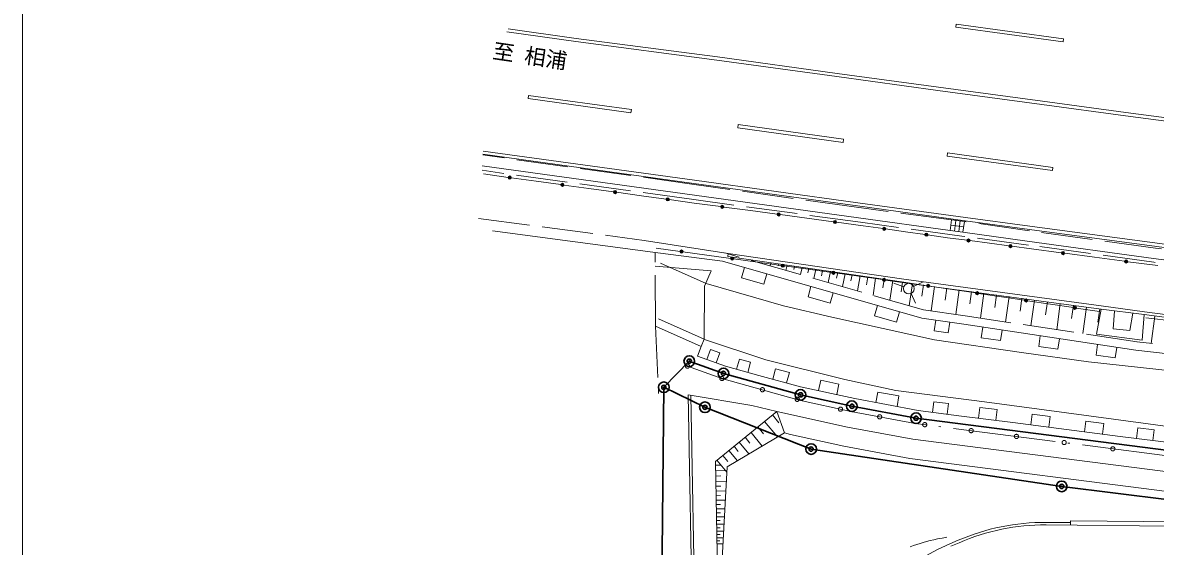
# Model space of a CAD drawing. Units: millimetres, scale not verified. Extents: x -94331 to 144568, y -56598 to 62562.
# Drawn here: x -94331 to -41191, y 7693 to 32241 of the extents above; entities that cross this region are included whole.
import ezdxf
from ezdxf.enums import TextEntityAlignment as Align

# ---------------------------------------------------------------- set-up
doc = ezdxf.new("R2010")
doc.units = ezdxf.units.MM
doc.header["$LTSCALE"] = 400
doc.header["$PDMODE"] = 32
doc.header["$PDSIZE"] = 200
for name, pattern in [('DASHED', [7.5, 6, -1.5]), ('DASHED1', [1.8, 1.2, -0.6]), ('LONG_DASHED_DOTTED', [15.25, 12, -1.5, 0.25, -1.5])]:
    doc.linetypes.add(name, pattern=pattern)
for name, color, linetype, lineweight in [('0-0_芯', 1, 'Continuous', 30), ('0-1_躯体', 7, 'Continuous', 9), ('0-2_壁', 7, 'Continuous', 9), ('0-3_建具', 7, 'DASHED1', 9), ('0-F_0', 7, 'Continuous', 9)]:
    doc.layers.add(name, color=color, linetype=linetype, lineweight=lineweight)
doc.layers.add('0-7_ハッチ', color=7, linetype='Continuous')
doc.styles.add('ＭＳ ゴシック', font='')
doc.styles.get('ＭＳ ゴシック').set_extended_font_data('MS Gothic')

msp = doc.modelspace()

# ---------------------------------------------------------------- linework, layer by layer
at = {"layer": '0-0_芯'}
for p, q in [((-63056, 16374.1), (-61451.7, 15796.6)), ((-61451.7, 15796.6), (-57837.7, 14794.1)), ((-57837.7, 14794.1), (-55430, 14260.4)), ((-55430, 14260.4), (-52416, 13699.8)), ((-33761.2, 11310.3), (-52416, 13699.8))]:
    msp.add_line(p, q, dxfattribs=at)
for points in [[(35109.2, 7848.5), (35408.3, 7825.7), (35218, 5327.1), (35201.4, 3158.4), (37913.4, 2928.8), (35928.5, -42009), (-73293, -41079.1), (-64436, -22732.8), (-64353, 4358), (-64252, 15146.2), (-63056, 16374.1)], [(-32989.8, 8932.1), (-45584.3, 10501.3), (-57339.1, 12252.3), (-62322, 14209.6), (-64252, 15146.2)]]:
    msp.add_lwpolyline(points, dxfattribs=at)
for centre in [(-63056, 16374.1), (-61451.7, 15796.6), (-64252, 15146.2), (-57837.7, 14794.1), (-62322, 14209.6), (-55430, 14260.4), (-52416, 13699.8), (-57339.1, 12252.3), (-45584.3, 10501.3)]:
    msp.add_circle(centre, 250, dxfattribs=at)
for p in [(-63056, 16374.1), (-61451.7, 15796.6), (-64252, 15146.2), (-57837.7, 14794.1), (-55430, 14260.4), (-62322, 14209.6), (-52416, 13699.8), (-57339.1, 12252.3), (-45584.3, 10501.3)]:
    msp.add_point(p, dxfattribs=at)
at = {"layer": '0-1_躯体'}
for p, q in [((-50536.7, 32177.7), (-50557, 32029)), ((-50557, 32029), (-45513.9, 31341.8)), ((-45493.7, 31490.4), (-50536.7, 32177.7)), ((-45493.7, 31490.4), (-45513.9, 31341.8)), ((-70600.7, 28826.9), (-70621.1, 28678.3)), ((-65770.5, 28166), (-70600.7, 28826.9)), ((-70621.1, 28678.3), (-65790.8, 28017.4)), ((-65770.5, 28166), (-65790.8, 28017.4)), ((-60764.8, 27460.4), (-60785.4, 27311.8)), ((-60785.4, 27311.8), (-55838.4, 26626.6)), ((-55817.8, 26775.1), (-60764.8, 27460.4)), ((-55817.8, 26775.1), (-55838.4, 26626.6)), ((-50943.8, 26132.3), (-50964.2, 25983.7)), ((-45996.7, 25453.4), (-50943.8, 26132.3)), ((-50964.2, 25983.7), (-46017.1, 25304.8)), ((-71551.8, 24990.1), (-72717.8, 25151)), ((-45996.7, 25453.4), (-46017.1, 25304.8)), ((-71411.9, 24970.8), (-70245.8, 24810)), ((-69079.8, 24649.1), (-70245.8, 24810)), ((-68939.9, 24629.8), (-67773.9, 24468.9)), ((-66607.9, 24308.1), (-67773.9, 24468.9)), ((-66468, 24288.8), (-65302, 24127.9)), ((-64136, 23967.1), (-65302, 24127.9)), ((-63996, 23947.8), (-62830, 23786.9)), ((-61582.5, 23618.5), (-62830, 23786.9)), ((-61432.8, 23598.3), (-60185.3, 23429.8)), ((-58937.8, 23261.4), (-60185.3, 23429.8)), ((-58788.1, 23241.2), (-57540.6, 23072.7)), ((-56293.1, 22904.3), (-57540.6, 23072.7)), ((-56143.4, 22884.1), (-54895.9, 22715.7)), ((-50620.7, 22472.1), (-50552.8, 22971.1)), ((-50418.3, 22444.5), (-50350.3, 22943.5)), ((-72296, 22479.6), (-64533.1, 21452.6)), ((-53963.4, 22585.1), (-54895.9, 22715.7)), ((-53851.5, 22569.4), (-52918.9, 22438.8)), ((-51986.3, 22308.2), (-52918.9, 22438.8)), ((-50789.2, 22749.2), (-50181.9, 22666.5)), ((-65174.9, 22034.2), (-61231.9, 21412.1)), ((-51874.4, 22292.5), (-50941.9, 22161.9)), ((-50012.6, 22037.5), (-50941.9, 22161.9)), ((-49901, 22022.6), (-48971.7, 21898.2)), ((-48042.5, 21773.8), (-48971.7, 21898.2)), ((-63488.6, 21520.8), (-64608.9, 21677.1)), ((-61501.2, 21061), (-64533.1, 21452.6)), ((-63354.1, 21502), (-62233.8, 21345.8)), ((-61113.5, 21189.5), (-62233.8, 21345.8)), ((-47930.9, 21758.9), (-47001.6, 21634.5)), ((-45605.1, 21449.9), (-47001.6, 21634.5)), ((-45437.5, 21427.8), (-44040.9, 21243.2)), ((-62263.5, 20010.4), (-64404.8, 20963.2)), ((-61501.2, 21061), (-52153.3, 18391.9)), ((-60979, 21170.7), (-59858.7, 21014.4)), ((-58738.3, 20858.2), (-59858.7, 21014.4)), ((-59224.2, 20980.1), (-59266.9, 20839.1)), ((-58856.5, 20926.6), (-58886.1, 20834.9)), ((-58603.9, 20839.4), (-57483.6, 20683.1)), ((-58463, 20869.3), (-58526.4, 20627.6)), ((-58117.8, 20819), (-58145.2, 20662.6)), ((-57762.2, 20767.3), (-57841.1, 20431.9)), ((-42644.3, 21058.7), (-44040.9, 21243.2)), ((-42476.7, 21036.5), (-41080.1, 20852)), ((-57444.2, 20721), (-57491, 20518.7)), ((-56363.2, 20526.8), (-57483.6, 20683.1)), ((-57116.2, 20673.2), (-57210.3, 20251.8)), ((-56799.9, 20627.2), (-56856.5, 20372.5)), ((-56432.2, 20573.7), (-56535.3, 20059.1)), ((-56228.8, 20508.1), (-55108.4, 20351.8)), ((-56088.8, 20523.7), (-56150.8, 20266.4)), ((-55748.6, 20474.2), (-55863.3, 19867.2)), ((-55413.4, 20425.4), (-55473.9, 20133.1)), ((-55043.9, 20371.6), (-55170.1, 19669.3)), ((-53988.1, 20195.5), (-55108.4, 20351.8)), ((-54681.6, 20318.9), (-54747.9, 19953.7)), ((-54314, 20265.4), (-54431.4, 19458.4)), ((-53910.5, 20206.6), (-53969.2, 19803.1)), ((-52986.7, 20215.9), (-43736, 18961.3)), ((-53853.7, 20176.8), (-52733.3, 20020.5)), ((-53507, 20147.9), (-53640.2, 19232.4)), ((-53463.2, 20029.7), (-52993.3, 19858.7)), ((-53049.2, 20081.3), (-53115.9, 19623.5)), ((-51913.6, 19911.7), (-52996, 20073.5)), ((-43730.2, 18813.4), (-52733.3, 20020.5)), ((-52591, 20018.4), (-52733.1, 18973.4)), ((-52078.7, 20090.1), (-52531.8, 19878.8)), ((-52068.5, 19947.4), (-52139.5, 19424.9)), ((-51783.7, 19892.3), (-50701.2, 19730.5)), ((-51545.9, 19876.3), (-51702, 18728.8)), ((-50972.2, 19798.3), (-51050.2, 19224.5)), ((-49618.7, 19568.6), (-50701.2, 19730.5)), ((-50398.4, 19720.3), (-50556.6, 18557)), ((-52652.8, 19546.6), (-52441.5, 19093.4)), ((-49816.8, 19641.2), (-49895.9, 19059.5)), ((-49488.9, 19549.2), (-48406.4, 19387.4)), ((-49235.1, 19562.1), (-49395.5, 18382.9)), ((-48645.6, 19481.9), (-48725.7, 18892.3)), ((-47323.9, 19225.6), (-48406.4, 19387.4)), ((-48056, 19401.7), (-48218.5, 18206.4)), ((-47458.3, 19320.4), (-47539.6, 18722.8)), ((-47194, 19206.2), (-46111.6, 19044.3)), ((-46860.6, 19239.2), (-47025.4, 18027.4)), ((-46254.8, 19156.8), (-46337.1, 18550.9)), ((-45029.1, 18882.5), (-46111.6, 19044.3)), ((-45648.9, 19074.4), (-45815.9, 17846)), ((-45034.7, 18990.8), (-45118.3, 18376.7)), ((-44899.2, 18863.1), (-43816.8, 18701.3)), ((-44420.6, 18907.3), (-44589.9, 17662.2)), ((-43798, 18822.7), (-43882.7, 18200.1)), ((-43730.2, 18813.4), (-41717.4, 18554.4)), ((-62353, 17404.9), (-64494.3, 18357.7)), ((-40270, 18241.2), (-41633.5, 18407.9)), ((-41221.7, 18488.8), (-41391.8, 17204.2)), ((-62496.3, 17058), (-64637.6, 18010.8)), ((-55293, 14619.2), (-57834.5, 15177.1)), ((-52319.6, 14066.9), (-55293, 14619.2)), ((-52319.6, 14066.9), (-55293, 14619.2)), ((-50287.4, 13799.8), (-52319.6, 14066.9))]:
    msp.add_line(p, q, dxfattribs=at)
at = {"layer": '0-1_躯体', "linetype": 'DASHED'}
for p, q in [((-72937.8, 23061.2), (-65174.9, 22034.2)), ((-64637.6, 18010.8), (-64658.5, 21469.2)), ((-64637.6, 18010.8), (-64500.5, 14852.4))]:
    msp.add_line(p, q, dxfattribs=at)
at = {"layer": '0-1_躯体'}
for points in [[(24904.1, 21783.3), (18066.9, 22174.2), (10945.8, 22667.7), (5755.3, 23037.3), (1488.7, 23353.8), (-2776.9, 23711.3), (-4671.3, 23867.8), (-7590.1, 24141.7), (-12415.1, 24609.2), (-17384.6, 25091), (-21108.1, 25493.9), (-24394.8, 25839.9), (-33304.5, 26839.7), (-38520.5, 27491.1), (-42572.1, 28027.3), (-46489.2, 28553.8), (-51370.3, 29215.1), (-56112.1, 29858.7), (-61737.5, 30633.4), (-68357.6, 31502), (-71561, 31951.9)], [(-71613.4, 31807.8), (-68377.8, 31353.4), (-61757.5, 30484.7), (-56132.4, 29710.1), (-51390.5, 29066.5), (-46509.3, 28405.1), (-42592, 27878.6), (-38539.7, 27342.3)], [(-72746, 26074), (-62836.2, 24706.1), (-55166.5, 23651.3), (-50113.7, 22952), (-47094.2, 22552.2), (-41126.3, 21748.6), (-34923.7, 20909.7), (-31567.2, 20498.1), (-27051.7, 19994.4), (-22877, 19531.7), (-18747.5, 19090.8), (-14956.9, 18700.9)], [(-14942, 18850.2), (-18731.9, 19240), (-22860.8, 19680.8), (-27035.2, 20143.5), (-31549.8, 20647), (-34904.5, 21058.5), (-41106.2, 21897.2), (-47074.4, 22700.9), (-50093.6, 23100.7), (-55146, 23799.9), (-62815.7, 24854.7), (-72725.5, 26222.6)], [(-72776.1, 25528.7), (-62812.7, 24156.2), (-55116.2, 23084.2), (-50823.2, 22499.7)], [(-50215.8, 22417), (-47210.9, 21998), (-41279.6, 21181.1), (-35158.9, 20384.6), (-31703.1, 19970.7), (-27177.2, 19455.7), (-23138, 19022.1), (-18878.1, 18568.8)], [(-52986.7, 20215.9), (-61231.9, 21412.1), (-61244.8, 21274.2), (-52996, 20073.5)], [(-62664, 16606.1), (-62496.3, 17058), (-62353, 17404.9), (-62343.3, 19893.6), (-62029.4, 20600.9), (-64654.6, 20826.4)], [(-60462.5, 20764.5), (-60599.8, 20283.7), (-59561.2, 19987.1), (-59423.9, 20467.9)], [(-62263.5, 20010.4), (-58641.2, 18963.3), (-56373.3, 18428.4), (-51547, 17379.5), (-47477.4, 16783.6), (-44334.4, 16337.8), (-34706.6, 15288.6), (-15343.4, 13146.8)], [(-57346.6, 19874.7), (-57483.9, 19394), (-56445.2, 19097.4), (-56307.9, 19578.2)], [(-54230.6, 18985), (-54367.9, 18504.3), (-53329.3, 18207.7), (-53192, 18688.5)], [(-43730.2, 18813.4), (-43948.5, 17631.8), (-41814.5, 17363.8), (-41717.4, 18554.4)], [(-43736, 18961.3), (-41706.5, 18686.6), (-35612.6, 17904.2), (-28860.8, 17210.1), (-24696.5, 16792.6), (-20157.9, 16327.3), (-16092.5, 15901.2)], [(-43103.1, 18723.5), (-43169.5, 17892.1), (-42385.2, 17813.1), (-42250.7, 18615.5)], [(-52153.3, 18391.9), (-50177.7, 18103.8), (-42105.7, 16882.4)], [(-51494.8, 18295.9), (-51566.9, 17801.1), (-50908.4, 17705.1), (-50836.3, 18199.9)], [(-16136.4, 15766), (-20219.2, 16167.6), (-24773.7, 16650.5), (-28776.7, 17069.9), (-35606.5, 17745.6), (-41717.4, 18554.4)], [(-49280.8, 17968.1), (-49355.6, 17473.7), (-48458.7, 17338), (-48383.9, 17832.4)], [(-46590.2, 17561), (-46665, 17066.6), (-45768.1, 16930.9), (-45693.3, 17425.2)], [(-14764.8, 10470.5), (-37587.5, 12905.2), (-45367, 13947.8), (-49210.2, 14461.2), (-53360.5, 14999.2), (-55759.4, 15507.3), (-59469.5, 16433), (-62340.4, 17381.1)], [(-43899.5, 17153.8), (-43974.3, 16659.4), (-43077.4, 16523.7), (-43002.6, 17018.1)], [(-57834.5, 15177.1), (-59798.1, 15697), (-61353.1, 16140.6), (-62664, 16606.1)], [(-61790.1, 16295.8), (-61622.8, 16767), (-62059.8, 16922.1), (-62227.1, 16450.9)], [(-60316.4, 15844.9), (-60179.3, 16325.7), (-60697.6, 16473.6), (-60834.8, 15992.8)], [(-42105.7, 16882.4), (-17515.9, 14101.4), (-13335.3, 13699.3)], [(-58489, 15350.4), (-58361, 15833.7), (-59015.6, 16007.1), (-59143.5, 15523.7)], [(-56140.2, 14805.2), (-56033, 15293.5), (-56880.1, 15479.5), (-56987.3, 14991.1)], [(-53310.7, 14251), (-53219.4, 14742.6), (-54210.6, 14926.7), (-54301.9, 14435.1)], [(-50964.8, 13888.8), (-50899.6, 14384.6), (-51577, 14473.6), (-51642.2, 13977.9)], [(-38263.1, 12271), (-42838.5, 12848.7), (-47874.8, 13504.8), (-50287.4, 13799.8), (-52319.6, 14066.9)], [(-48679, 13603.1), (-48618.3, 14099.4), (-49422.5, 14197.8), (-49483.2, 13701.5)], [(-46196, 13286.1), (-46131.4, 13781.9), (-46970.8, 13891.3), (-47035.4, 13395.5)], [(-50287.4, 13799.8), (-47874.8, 13504.8), (-42838.5, 12848.7)], [(-43677.9, 12958.1), (-43613.3, 13453.9), (-44452.6, 13563.2), (-44517.2, 13067.4)], [(-42838.5, 12848.7), (-38263.1, 12271), (-35890.7, 11985.4)], [(-41313.3, 12656.2), (-41250.7, 13152.2), (-42013.3, 13248.5), (-42075.9, 12752.4)]]:
    msp.add_lwpolyline(points, dxfattribs=at)
at = {"layer": '0-1_躯体', "linetype": 'DASHED'}
for points in [[(-50755.2, 22998.7), (-55210.9, 23587), (-62824.8, 24660.8), (-72747, 26038.5)], [(-18789.7, 18352.5), (-23146.5, 18814.5), (-27192.1, 19260), (-31686.7, 19758.3), (-35251, 20198.9), (-41255.6, 21007.4), (-47149.1, 21816.9), (-50274.5, 22238.3), (-55019.4, 22885.1), (-62837.1, 23945.9), (-72772.7, 25318.9)], [(-18705.1, 19064.5), (-22906.7, 19496.6), (-27114.1, 19959.5), (-31614.7, 20470.6), (-34953.1, 20876.9), (-41181.3, 21676.3), (-47101.2, 22483.7), (-50153.2, 22916.7)], [(-42045.8, 17277.9), (-50118.9, 18499.5), (-52069.2, 18783.9), (-61391.4, 21445.7)], [(-13299.2, 14097.7), (-17474.2, 14499.3), (-42060.7, 17279.8)]]:
    msp.add_lwpolyline(points, dxfattribs=at)
at = {"layer": '0-1_躯体'}
msp.add_lwpolyline([(-50823.2, 22499.7), (-50215.8, 22417), (-50147.9, 22916), (-50755.2, 22998.7)], close=True, dxfattribs=at)
for centre, radius in [((-71481.8, 24980.5), 75), ((-71481.8, 24980.5), 49.5), ((-71481.8, 24980.5), 24.5), ((-69009.9, 24639.4), 75), ((-69009.9, 24639.4), 49.5), ((-69009.9, 24639.4), 24.5), ((-66537.9, 24298.4), 75), ((-66537.9, 24298.4), 49.5), ((-66537.9, 24298.4), 24.5), ((-64066, 23957.4), 75), ((-64066, 23957.4), 49.5), ((-64066, 23957.4), 24.5), ((-61507.7, 23608.4), 75), ((-61507.7, 23608.4), 49.5), ((-61507.7, 23608.4), 24.5), ((-58863, 23251.3), 75), ((-58863, 23251.3), 49.5), ((-58863, 23251.3), 24.5), ((-56218.3, 22894.2), 75), ((-56218.3, 22894.2), 49.5), ((-56218.3, 22894.2), 24.5), ((-53907.4, 22577.2), 75), ((-53907.4, 22577.2), 49.5), ((-53907.4, 22577.2), 24.5), ((-51930.4, 22300.3), 75), ((-51930.4, 22300.3), 49.5), ((-51930.4, 22300.3), 24.5), ((-49956.8, 22030), 75), ((-49956.8, 22030), 49.5), ((-49956.8, 22030), 24.5), ((-47986.7, 21766.3), 75), ((-47986.7, 21766.3), 49.5), ((-47986.7, 21766.3), 24.5), ((-63421.4, 21511.4), 75), ((-63421.4, 21511.4), 49.5), ((-63421.4, 21511.4), 24.5), ((-45521.3, 21438.8), 75), ((-45521.3, 21438.8), 49.5), ((-45521.3, 21438.8), 24.5), ((-61046.2, 21180.1), 75), ((-61046.2, 21180.1), 49.5), ((-61046.2, 21180.1), 24.5), ((-58671.1, 20848.8), 75), ((-58671.1, 20848.8), 49.5), ((-58671.1, 20848.8), 24.5), ((-42560.5, 21047.6), 75), ((-42560.5, 21047.6), 49.5), ((-42560.5, 21047.6), 24.5), ((-56296, 20517.5), 75), ((-56296, 20517.5), 49.5), ((-56296, 20517.5), 24.5), ((-53920.9, 20186.1), 75), ((-53920.9, 20186.1), 49.5), ((-53920.9, 20186.1), 24.5), ((-52758.4, 19773.1), 250), ((-51848.6, 19902), 75), ((-51848.6, 19902), 49.5), ((-51848.6, 19902), 24.5), ((-49553.8, 19558.9), 75), ((-49553.8, 19558.9), 49.5), ((-49553.8, 19558.9), 24.5), ((-47259, 19215.9), 75), ((-47259, 19215.9), 49.5), ((-47259, 19215.9), 24.5), ((-44964.2, 18872.8), 75), ((-44964.2, 18872.8), 49.5), ((-44964.2, 18872.8), 24.5)]:
    msp.add_circle(centre, radius, dxfattribs=at)
at = {"layer": '0-2_壁'}
for p, q in [((-60128.4, 14295.5), (-58953.3, 14017.1)), ((-59156.8, 13850.7), (-58858.1, 13485.4)), ((-58953.3, 14017.1), (-55629.7, 13280.4)), ((-59840.2, 13292), (-59580.1, 12973.9)), ((-59522.1, 13552), (-58924.7, 12821.3)), ((-61283.5, 11414.5), (-58596.3, 13017.2)), ((-60435.1, 12805.6), (-60208.8, 12528.7)), ((-60158.2, 13032), (-59638.2, 12395.8)), ((-58301.1, 12935.3), (-58596.3, 13017.2)), ((-55812.4, 12383.7), (-58301.1, 12935.3)), ((-60953.1, 12382.1), (-60756, 12141)), ((-60712, 12579.2), (-60259.3, 12025.4)), ((-52713, 11807.2), (-55812.4, 12383.7)), ((-61756.5, 11725.3), (-61296.8, 11163)), ((-61475.3, 11955.2), (-61245.5, 11674)), ((-61194.2, 12185), (-60800, 11702.9)), ((-33991.1, 9409.1), (-52713, 11807.2)), ((-61828.1, 11666.8), (-61686.2, 3792.1)), ((-61825, 11495.4), (-61561.2, 11500.2)), ((-61820.3, 11231.6), (-61292.7, 11241.1)), ((-61283.5, 11414.5), (-61686.2, 3792.1)), ((-61815.8, 10985.3), (-61569.5, 10989.7)), ((-61811.4, 10738.9), (-61318.7, 10747.8)), ((-61807.3, 10508.9), (-61577.2, 10513.1)), ((-61803.1, 10278.9), (-61343.1, 10287.2)), ((-61799.2, 10064.1), (-61584.5, 10068)), ((-61795.4, 9849.3), (-61365.8, 9857)), ((-61791.8, 9648.7), (-61591.2, 9652.3)), ((-61788.1, 9448.2), (-61387, 9455.4)), ((-61784.8, 9260.9), (-61597.5, 9264.2)), ((-61781.4, 9073.6), (-61406.8, 9080.3)), ((-61778.2, 8898.7), (-61603.4, 8901.8)), ((-61775.1, 8723.8), (-61425.3, 8730.1)), ((-61772.2, 8560.5), (-61608.9, 8563.4)), ((-46312.1, 8694.2), (-40483.1, 8643.3)), ((-46311.1, 8814.2), (-45176.8, 8804.3)), ((-45176.1, 8884.3), (-45177.8, 8684.3)), ((-45176.1, 8884.3), (-31261.8, 8762.8)), ((-61769.2, 8397.2), (-61442.6, 8403.1)), ((-61766.5, 8244.7), (-61614, 8247.5)), ((-61763.7, 8092.2), (-61458.7, 8097.7)), ((-50831.4, 7802.6), (-50437.8, 7973.9)), ((-61761.2, 7949.8), (-61618.8, 7952.4)), ((-61758.6, 7807.4), (-61473.8, 7812.6)), ((-50783.5, 7692.6), (-50390, 7863.8))]:
    msp.add_line(p, q, dxfattribs=at)
at = {"layer": '0-2_壁', "linetype": 'LONG_DASHED_DOTTED'}
msp.add_lwpolyline([(-7367.2, 14893), (-7822.1, 8451), (-23912.4, 9938.7), (-33791.2, 11062.1), (-52454.8, 13452.7), (-55479.9, 14015.4), (-57898.2, 14551.4), (-61527.6, 15558.2), (-63140.7, 16138.9)], dxfattribs=at)
at = {"layer": '0-2_壁'}
for points in [[(-63056, 16374.1), (-61451.7, 15796.6), (-57837.7, 14794.1), (-55430, 14260.4), (-52416, 13699.8), (-33761.2, 11310.3), (-23886.8, 10187.4), (-8015.5, 8719.9)], [(-62445.9, -21768), (-62906, 3770.2), (-63104.7, 14795.9), (-60128.4, 14295.5)], [(-62325.4, -21794.2), (-62786.1, 3772.3), (-62984.3, 14775.6)], [(-61828.1, 11666.8), (-58953.3, 14017.1), (-58596.3, 13017.2)], [(-23989.3, 9192.6), (-33881.2, 10317.6), (-52571.1, 12711.5), (-55629.7, 13280.4)]]:
    msp.add_lwpolyline(points, dxfattribs=at)
at = {"layer": '0-2_壁', "linetype": 'LONG_DASHED_DOTTED'}
for centre in [(-63140.7, 16138.9), (-61527.6, 15558.2), (-59625.1, 15034.8), (-57990.6, 14584), (-55961, 14122), (-54122.7, 13763), (-52011.1, 13395.9), (-49832.5, 13116.8), (-47707.7, 12844.7), (-45469.2, 12557.9), (-43185.7, 12265.4)]:
    msp.add_circle(centre, 98.8, dxfattribs=at)
at = {"layer": '0-2_壁'}
for centre, radius, start, end in [((-46399.4, -1305.4), 10120, 89.49981, 113.51887), ((-46399.4, -1305.4), 10000, 89.49981, 113.51887), ((-45296.6, -4915.2), 13870, 113.51887, 194.10693)]:
    msp.add_arc(centre, radius, start, end, dxfattribs=at)
at = {"layer": '0-3_建具'}
msp.add_lwpolyline([(-50971.1, 8123.5), (-51198.4, 8079.9), (-51403.6, 8038.6), (-51590.3, 7998.5), (-51762.5, 7958.7), (-51923.7, 7918.4), (-52077.7, 7876.6), (-52228.3, 7832.3), (-52379.1, 7784.6), (-52534, 7732.7), (-52696.7, 7675.5)], dxfattribs=at)
at = {"layer": '0-F_0'}
msp.add_line((-94331.1, -50437.9), (-94331.1, 62562.1), dxfattribs=at)

# ---------------------------------------------------------------- texts
at = {"layer": '0-7_ハッチ', "style": 'ＭＳ ゴシック'}
msp.add_text('至 相浦', height=733.1, rotation=351.641, dxfattribs=at).set_placement((-72344.8, 30356.5), align=Align.BOTTOM_LEFT)

doc.saveas('drawing.dxf')
